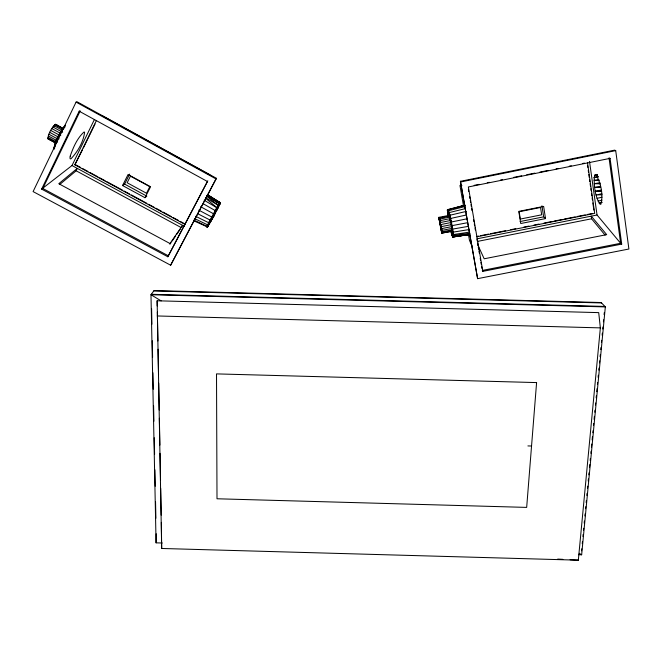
<?xml version="1.0" encoding="UTF-8"?>
<svg xmlns="http://www.w3.org/2000/svg" width="662" height="662" viewBox="0 0 662 662"><rect width="100%" height="100%" fill="white"/><g stroke="black" fill="none" stroke-linecap="round" stroke-linejoin="round"><path stroke-width="0.99" d="M452.096 234.671L451.459 233.769L451.534 230.997L450.814 231.137L452.7 237.021L467.331 234.745L452.436 236.822L456.284 235.995M594.153 177.664L598.059 176.696L594.153 177.664C594.178 186.651 594.989 196.581 600.037 204.219L600.848 204.318C603.463 194.835 600.972 183.109 595.916 174.71L595.113 174.718L594.153 177.664L598.191 177.052M438.79 217.351L439.138 218.046L449.622 215.944L449.382 215.332L438.79 217.351L441.744 233.132L452.32 231.154L452.312 229.764L441.819 231.857L441.877 233.239M441.124 227.902L441.513 231.394L439.146 219.188L449.945 217.053M448.348 216.168L448.174 212.047L447.446 212.188L448.042 216.623M448.306 210.466L448.621 215.059L447.893 215.208L447.57 210.615L448.538 210.574L447.57 210.615M578.331 560.176L600.351 327.88L598.713 312.621L157.134 300.788L161.677 548.475L578.331 560.176L570.081 559.738M581.559 550.85L581.757 548.798M582.246 543.659L582.444 541.607M582.932 536.477L583.123 534.416M583.52 530.312L583.718 528.259M584.207 523.121L584.397 521.068M584.894 515.938L585.084 513.878M585.572 508.747L585.771 506.695M586.168 502.582L586.358 500.53M586.846 495.399L587.045 493.339M587.533 488.208L587.732 486.156M588.22 481.017L588.419 478.965M588.808 474.853L589.006 472.8M589.494 467.67L589.792 464.583M590.181 460.479L590.38 458.427M590.868 453.288L591.067 451.236M591.456 447.131L591.745 444.045M592.142 439.94L592.432 436.862M592.829 432.749L593.02 430.697M593.516 425.558L593.706 423.506M594.104 419.402L594.393 416.315M594.79 412.211L594.981 410.159M595.469 405.02L595.668 402.968M596.156 397.837L596.354 395.777M596.743 391.672L597.041 388.594M597.43 384.481L597.629 382.429M598.117 377.299L598.316 375.238M598.804 370.108L599.002 368.055M599.491 362.917L599.689 360.864M600.078 356.752L600.277 354.7M600.765 349.569L600.964 347.517M601.452 342.378L601.642 340.326M602.139 335.187L602.329 333.135M602.726 329.031L602.917 326.97M603.413 321.84L603.603 319.787M604.092 314.649L604.29 312.596M578.555 554.698L581.65 554.789L605.333 306.911L601.187 302.526L154.047 290.56L150.977 294.747L156.075 542.84L162.273 543.014M55.947 143.182L47.97 138.855C48.202 133.501 51.495 127.94 55.385 124.29L62.898 128.229M451.484 230.467L453.247 235.945L452.518 236.086L452.237 231.634M467.289 234.745L452.7 237.021L451.815 228.804L452.551 228.663M54.218 148.983C54.441 140.261 60.176 132.028 65.389 125.234M54.607 145.723L54.681 148.131M54.135 146.401L54.822 146.774L54.805 144.018L55.492 144.39L56.593 141.486L55.906 141.114L55.492 144.39L53.936 148.089L54.425 148.718L53.936 148.089M207.371 225.452L208.025 225.816L207.818 226.387L208.935 223.235L209.581 223.59L207.363 227.223L206.71 226.867L208.257 225.188L208.654 222.697L219.064 203.515L207.371 195.108M218.907 204.583L218.485 207.082L215.431 212.907L214.778 212.552L215.886 210.442M217.119 208.489L218.708 205.617L219.064 203.515L206.776 195.935M208.489 224.567L208.232 225.982L207.587 225.626M213.379 213.694L214.033 214.124L217.351 208.009L218.046 205.253L219.726 203.879L207.338 195.067M208.621 223.864L209.266 224.219L209.73 222.391M54.814 144.986L57.602 137.787L60.457 132.466M209.962 221.48L210.607 221.836L215.539 212.75L212.171 219.006L211.526 218.65M210.607 221.836L211.07 220.247M62.708 128.536L56.593 141.486M452.014 225.444L451.277 225.593L453.131 232.097L452.394 232.246L453.412 234.513L453.52 236.135L452.783 236.284L469.615 234.596L453.429 236.872L452.783 236.284L453.412 234.513L452.105 225.61L450.003 215.241L448.124 209.54L447.396 209.689L447.33 210.508L448.464 214.471M156.075 542.84L156.207 533.754M207.363 227.223L209.639 222.506L208.977 222.142M64.421 126.268L61.566 131.738L52.844 126.939M219.594 203.11L219.867 202.415L207.711 194.818M220.247 203.466L219.867 202.415L220.338 202.911L219.329 204.641L218.667 204.277L219.685 202.547L220.52 202.771L219.552 204.939L216.904 210.094L216.251 209.746L220.52 202.771L211.832 197.888M76.163 170.796L77.28 168.388L58.777 183.713L170.002 243.533L182.538 225.328L181.347 227.654L76.163 170.796L59.936 184.309M212.428 217.136L207.603 224.832L206.933 226.247L207.595 226.603L206.71 226.867L207.587 227.008L193.693 220.769M76.064 102.105L33.1 191.591L170.647 265.214L216.457 178.318L77.14 101.824L76.064 102.105L215.953 178.905L216.457 178.318M207.322 181.727L167.842 256.773L41.623 189.109L79.175 111.199L80.234 110.885L42.773 188.562M41.623 189.109L72.001 165.533L94.352 119.632M185.459 224.658L74.847 164.788L96.445 120.467M74.847 164.788L82.469 149.827M83.362 147.982L95.047 124.009M194.554 218.559L208.257 225.188L210.93 219.999L210.259 219.635M122.544 185.534L128.064 174.536L150.564 186.775L144.995 197.698L122.544 185.534L124.605 184.094L129.62 174.106M167.842 256.773L207.802 180.817M170.647 265.214L215.953 178.905M219.908 203.731L220.338 202.911L207.645 194.81M209.266 224.219L210.839 221.373L210.185 221.025L214.778 212.552M198.774 210.127L212.312 217.293L215.762 210.888L216.689 207.645L217.351 208.009L205.394 198.128M212.171 219.006L214.414 214.107M208.935 223.235L209.771 221.762M218.377 206.254L219.726 203.879L219.064 203.515M65.538 125.523L60.887 131.721L61.574 132.094M169.894 244.311L171.044 242.64M172.186 240.976L175.62 235.986M176.762 234.315L180.196 229.325M64.537 127.394L63.403 128.908L55.385 124.29M212.204 217.831L213.958 215.696L213.495 215.613L213.851 215.911L212.171 217.889M217.475 208.232L218.485 207.082L217.839 206.726M452.7 237.021L453.52 236.135L453.429 236.872L452.436 236.822M53.39 127.021L54.052 126.326M144.995 197.698L146.228 196.672M601.899 202.067L599.085 203.126L602.064 202.382M220.057 202.944L220.52 202.771M455.142 208.116L464.898 205.137L447.396 209.689L448.373 209.647M465.229 205.237L447.644 209.796L451.368 225.759L467.405 222.738M464.749 206.585L448.058 210.839L448.786 210.69L448.613 212.742L450.003 215.241L449.266 215.39L450.714 218.452L449.978 218.592L451.434 221.985L450.69 222.134L451.385 222.068M465.394 208.621L448.613 212.742L449.349 212.593M598.067 201.124L602.039 200.156M449.266 215.39L466.131 211.443M597.05 198.343L602.023 197.193M449.978 218.592L465.924 215.092M601.832 193.726L596.098 194.984L602.056 194.736M601.286 191.244L595.279 191.268L601.022 190.093M450.69 222.134L466.693 218.865M460.421 181.322L614.634 150.142L615.71 150.622L628.9 249.02L477.616 278.661L460.421 181.322L477.616 278.661M460.884 181.918L615.71 150.622M451.459 233.769L452.179 233.628L452.014 235.713L452.734 235.564M474.124 185.368L479.18 184.35M487.282 182.72L489.301 182.307M500.439 180.064L502.466 179.65M513.596 177.408L521.697 175.778M526.753 174.751L534.855 173.121M539.919 172.095L548.012 170.465M556.113 168.835L558.132 168.421M569.27 166.179L571.289 165.773M582.428 163.522L584.455 163.117M610.074 158.375L468.357 186.965L482.83 271.37L621.709 244.104L610.074 158.375L609.023 157.87L620.625 243.277L621.709 244.104M447.512 211.377L448.24 211.228M447.62 212.941L448.348 212.8M447.802 210.723L448.704 213.47L449.448 213.321M443.507 216.863L445.402 216.482M448.704 213.47L449.316 215.936L450.052 215.787M439.146 219.188L440.081 219.089M439.129 219.544L439.965 219.379M439.245 219.254L440.255 219.561M439.196 220.289L440.023 220.123M439.138 218.046L439.816 220.694L450.326 218.592M450.723 218.774L449.978 218.923L449.316 215.936M439.419 219.734L439.932 221.77L440.776 221.605M439.543 222.713L450.739 220.454M439.808 224.228L440.635 224.062M441.819 231.857L440.561 224.766L441.397 224.6M440.106 225.816L440.933 225.651L441.248 227.198L440.412 227.364M451.368 225.759L452.105 225.61M440.718 228.779L451.881 226.594L451.55 224.6L441.024 226.694L440.635 224.6L451.153 222.498L450.88 221.133M441.339 229.251L442.175 229.085M441 229.954L441.835 229.788L441.554 228.613M441.637 230.45L452.146 228.357M441.24 230.823L442.067 230.657M441.413 231.311L442.249 231.146M452.684 229.06L451.947 229.209L468.001 226.421M441.902 232.801L452.369 230.715M441.744 233.132L452.32 231.154M450.963 231.435L451.36 233.065L452.088 232.925M452.502 233.885L453.238 233.736M451.36 233.065L451.881 234.869L453.412 234.513M520.075 221.547L543.651 216.855L545.513 218.592L520.729 223.524L518.785 211.368L543.643 206.403L545.513 218.592M452.593 235.399L453.329 235.258M451.881 234.869L452.27 235.904L452.998 235.763M476.491 236.491L478.502 236.094M480.521 235.689L488.573 234.091M490.583 233.694L505.685 230.69M510.725 229.697L515.756 228.696M523.808 227.099L528.839 226.098M533.878 225.097L538.909 224.095M543.941 223.094L552 221.497M554.011 221.1L562.063 219.503M564.082 219.097L575.154 216.904M577.165 216.499L585.225 214.902M587.235 214.505L592.267 213.503M476.698 236.814L594.683 213.396L587.492 162.504M477.186 238.783L597.05 215.001L620.625 243.277L482.292 270.444L482.83 271.37M477.6 241.39L591.571 218.791L605.076 235.093M597.422 175.306L594.517 175.728L597.529 175.149M594.517 175.728L597.488 175.157M600.649 186.287L594.633 187.429L600.599 187.528M599.995 182.712L594.219 183.722L600.368 183.813M598.887 179.609L594.054 180.395L599.201 180.436M452.394 232.246L469.449 229.507M469.706 232.097L452.684 234.662L469.755 233.752M452.783 236.284L469.755 233.843M597.058 174.445L595.113 174.718L597.116 174.445M595.279 191.268L601.286 191.202M153.75 290.966L601.584 302.948M151.308 294.292L604.878 306.432M605.333 306.911L150.977 294.747L161.156 300.896M157.25 315.964L600.351 327.88M527.912 445.923L531.545 446.022M557.694 559.067L562.857 559.349M47.97 138.855L55.492 142.735M461.935 185.674L459.958 185.451L463.474 205.766M193.892 220.09L207.595 226.603M195.638 216.284L209.316 223.061L208.654 222.697M197.988 213.867L210.706 220.363L210.036 220.007M62.633 132.276L60.879 131.366L59.737 134.932L59.05 134.552L60.788 135.495M42.815 188.488L168.52 255.896M47.788 138.317L55.79 142.653M207.363 225.833L208.017 226.189M124.605 184.094L146.848 196.151M75.278 164.573L80.706 167.511M82.518 168.496L87.947 171.433M89.759 172.41L97.91 176.82M99.714 177.805L105.15 180.743M106.954 181.719L122.346 190.052M124.158 191.037L129.587 193.974M131.399 194.951L146.79 203.284M148.594 204.26L154.031 207.206M155.843 208.182L161.271 211.12M163.084 212.105L171.226 216.515M173.039 217.492L178.467 220.429M180.279 221.414L184.806 223.864M72.001 165.533L184.251 226.255M62.162 128.304L55.815 124.365M54.714 124.721L63.61 129.57M62.592 129.082L63.279 129.462M53.845 125.623L61.864 129.992M213.205 215.498L213.859 215.845M51.777 128.577L60.705 133.434M211.65 216.929L212.312 217.293M50.717 130.422L59.646 135.28M211.641 218.386L212.295 218.733M49.733 132.35L58.661 137.208M58.041 138.259L57.346 137.886L59.075 138.846M48.897 134.229L56.932 138.59M48.268 135.917L56.295 140.278M56.253 140.799L56.94 141.172M47.896 137.315L55.906 141.66M207.992 224.128L208.646 224.492M207.603 224.832L208.257 225.188M219.172 203.888L219.825 204.252M217.533 207.256L218.179 207.611M64.181 126.972L64.868 127.344M214.976 210.806L215.638 211.17M101.989 115.643L209.978 174.934M79.175 111.199L207.264 181.405M219.685 202.547L220.338 202.911L207.446 194.909M218.046 205.253L218.708 205.617L206.569 196.2M200.603 206.685L214.041 214.058L215.1 210.524L215.762 210.888L203.333 203.822M213.205 215.555L213.851 215.911M55.906 141.114L57.619 142.098M204.153 200.255L217.351 208.009M205.625 197.731L218.708 205.617M579.2 553.308L581.65 554.789M216.557 209.283L217.111 209.746M477.741 244.783L484.187 258.792L606.698 234.646L591.265 216.143L591.571 218.791M472.271 246.901L469.466 240.314L468.406 234.216M448.522 216.524L447.735 214.62L447.984 216.242M451.923 230.417L452.171 231.055M439.816 220.694L440.561 224.766M439.932 221.77L440.247 223.193M468.39 189.39L468.737 191.417M469.606 196.482L469.954 198.509M470.301 200.536L470.649 202.555M470.996 204.583L471.344 206.61M471.692 208.638L472.039 210.665M473.603 219.784L473.951 221.811M474.298 223.839L474.646 225.866M474.993 227.885L475.341 229.913M476.905 239.032L477.252 241.059M477.6 243.086L477.947 245.114M478.295 247.141L478.643 249.169M478.99 251.196L479.338 253.223M480.207 258.288L480.554 260.315M480.902 262.334L481.249 264.361M481.597 266.389L481.944 268.416M541.946 205.783L543.651 216.855M440.164 221.199L440.371 222.54M587.525 165.343L587.815 167.37M588.245 170.424L588.535 172.451M588.824 174.487L589.254 177.532M589.544 179.567L589.825 181.603M590.115 183.631L590.545 186.684M590.835 188.711L591.125 190.747M591.555 193.792L591.836 195.828M592.126 197.855L592.416 199.891M592.846 202.944L593.847 210.053M589.503 161.371L597.05 215.001M151.606 308.74L151.921 324.223M152.26 340.74L152.599 357.248M152.914 372.731L153.253 389.248M153.592 405.765L153.907 421.247M154.246 437.756L154.585 454.273M154.9 469.755L155.239 486.272M155.553 501.755L155.893 518.272M157.134 300.788L157.225 305.935M157.349 312.125L157.895 340.98M158.053 349.222L158.541 374.99M158.698 383.232L159.203 410.035M159.36 418.276L159.873 445.071M160.03 453.313L160.535 480.116M160.692 488.357L161.205 515.152M161.338 522.368L161.677 548.475M536.592 382.586L526.671 507.398L217.004 498.776L216.515 373.889L536.592 382.586M448.124 209.54L448.058 210.359L447.33 210.508L448.124 209.54M70.222 156.116L69.957 157.887L70.197 158.814L70.933 158.822C77.719 151.697 83.453 141.966 84.612 132.168L83.933 132.061C77.115 138.366 73.209 147.452 70.222 156.116M130.464 176.142L127.145 182.753L146.476 193.238L149.819 186.667L130.464 176.142M540.54 207.479L519.157 211.749L520.324 219.056L541.673 214.811L540.54 207.479M600.575 187.404L594.633 187.429L600.591 187.478"/></g></svg>
